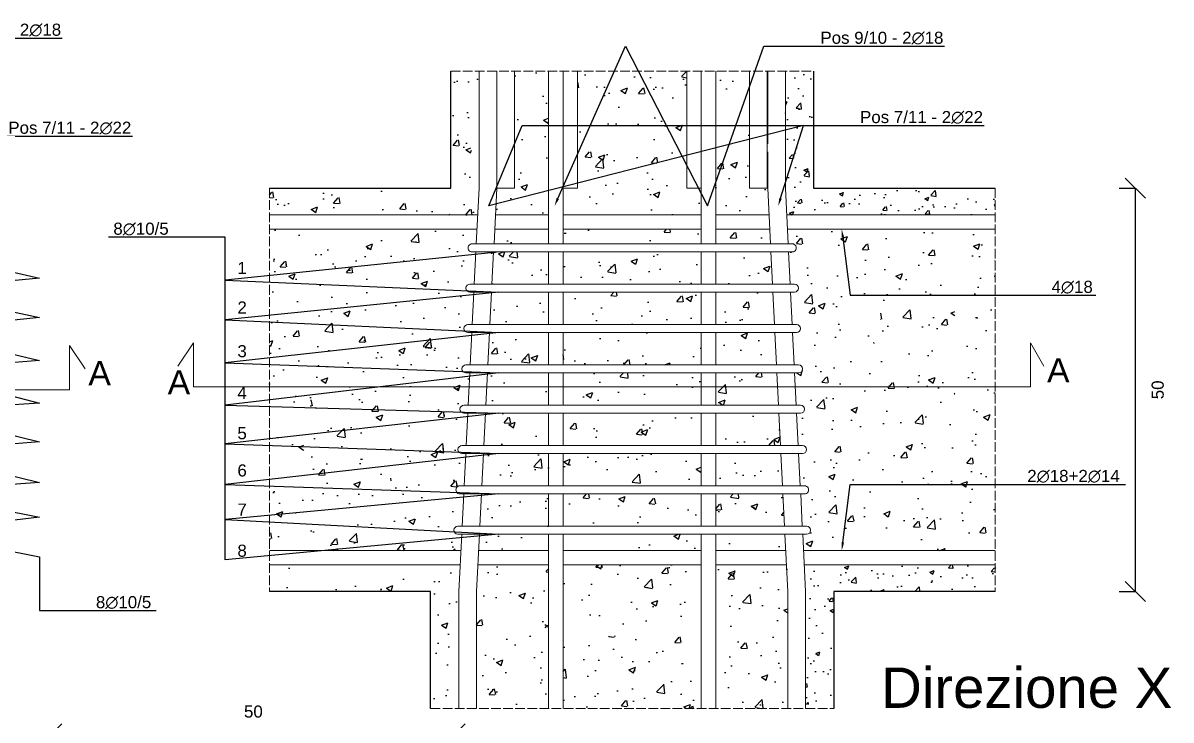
# Model space of a CAD drawing. Header units: millimetres. Extents: x -455371 to 117772, y -78417 to 116564.
# Drawn here: x -332848 to -331424, y 110327 to 111191 of the extents above; entities that cross this region are included whole.
import ezdxf
from ezdxf import colors
from ezdxf.entities.mleader import LeaderData, LeaderLine
from ezdxf.math import Vec2, Vec3

# ---------------------------------------------------------------- set-up
doc = ezdxf.new("R2010")
doc.units = ezdxf.units.MM
doc.linetypes.add('ACAD_ISO02W100', pattern=[15, 12, -3])
doc.layers.get('0').update_dxf_attribs({"color": 255})
for name, color, linetype, lineweight in [('armature', 5, 'Continuous', 18), ('Cls', 7, 'Continuous', 25), ('quote', 5, 'Continuous', 15), ('Scritte', 7, 'Continuous', 15), ('staffe', 10, 'Continuous', 15), ('tratteggio 1 a 50', 230, 'ACAD_ISO02W100', 15)]:
    doc.layers.add(name, color=color, linetype=linetype, lineweight=lineweight)
doc.layers.add('RETINI', color=253, linetype='Continuous')
doc.styles.get("Standard").update_dxf_attribs({"font": 'arial.ttf'})
doc.dimstyles.new('scala 1 a 10', dxfattribs={"dimtxt": 15, "dimasz": 25, "dimexe": 0.183, "dimexo": 0.1, "dimgap": 20, "dimtad": 2, "dimdec": 0, "dimlfac": 0.1, "dimzin": 0, "dimdsep": 46, "dimtxsty": 'Standard', "dimblk": 'OBLIQUE', "dimcen": -25, "dimadec": 0, "dimazin": 0, "dimtfac": 1, "dimtdec": 0, "dimtofl": 0, "dimtmove": 0, "dimatfit": 3, "dimfxl": 20, "dimfxlon": 1, "dimtolj": 1, "dimtzin": 0, "dimarcsym": 0})

# ---------------------------------------------------------------- blocks, each defined once
blk = doc.blocks.new('_Oblique')
at = {"color": 0, "linetype": 'ByBlock', "lineweight": -2}
blk.add_line((-0.5, -0.5), (0.5, 0.5), dxfattribs=at)
blk = doc.blocks.new('*D2406')
at = {"layer": 'Defpoints', "color": 0, "transparency": 16777216}
for p in [(-332312.1, 110309.9), (-332812.1, 110193.6), (-332312.1, 110193.6)]:
    blk.add_point(p, dxfattribs=at)
at = {"layer": 'quote', "color": 0, "lineweight": -2, "transparency": 16777216}
for p, q in [((-332812.1, 110289.9), (-332812.1, 110310.1)), ((-332812.1, 110309.9), (-332312.1, 110309.9)), ((-332312.1, 110289.9), (-332312.1, 110310.1))]:
    blk.add_line(p, q, dxfattribs=at)
at = {"layer": 'quote', "color": 0, "lineweight": -2, "transparency": 16777216, "xscale": 25, "yscale": 25, "zscale": 25, "rotation": 180}
blk.add_blockref('_Oblique', (-332812.1, 110309.9), dxfattribs=at)
at = {"layer": 'quote', "color": 0, "lineweight": -2, "transparency": 16777216, "xscale": 25, "yscale": 25, "zscale": 25}
blk.add_blockref('_Oblique', (-332312.1, 110309.9), dxfattribs=at)
at = {"layer": 'quote', "color": 0, "transparency": 16777216, "insert": (-332562.1, 110337.6), "char_height": 15, "attachment_point": 5}
blk.add_mtext('\\A1;50', dxfattribs=at)
blk = doc.blocks.new('*D2422')
at = {"layer": 'Defpoints', "color": 0, "transparency": 16777216}
for p in [(-332317.3, 110986.5), (-331468.3, 110986.5), (-332342.3, 110486.5)]:
    blk.add_point(p, dxfattribs=at)
at = {"layer": 'quote', "color": 0, "lineweight": -2, "transparency": 16777216}
for p, q in [((-331488.3, 110986.5), (-331468.1, 110986.5)), ((-331468.3, 110486.5), (-331468.3, 110986.5)), ((-331488.3, 110486.5), (-331468.1, 110486.5))]:
    blk.add_line(p, q, dxfattribs=at)
at = {"layer": 'quote', "color": 0, "lineweight": -2, "transparency": 16777216, "xscale": 25, "yscale": 25, "zscale": 25}
for p, rotation in [((-331468.3, 110986.5), 90), ((-331468.3, 110486.5), 270)]:
    blk.add_blockref('_Oblique', p, dxfattribs=dict(at, rotation=rotation))
at = {"layer": 'quote', "color": 0, "transparency": 16777216, "insert": (-331440.6, 110736.5), "char_height": 15, "attachment_point": 5, "rotation": 90}
blk.add_mtext('\\A1;50', dxfattribs=at)

msp = doc.modelspace()

# ---------------------------------------------------------------- hatches: boundary and pattern name
at = {"layer": 'RETINI'}
h = msp.add_hatch(dxfattribs=at)
h.set_pattern_fill('AR-CONC', color=256, scale=0.45)
h.paths.add_polyline_path([(-332006.6, 110986.5), (-332024.6, 110986.5), (-332024.6, 111031.5), (-332160, 111031.5), (-332160, 110986.5), (-332178, 110986.5), (-332178, 110953.5), (-332006.6, 110953.5)])
h.paths.add_polyline_path([(-332196, 111031.5), (-332238.3, 111031.5), (-332238.3, 110986.5), (-332260.3, 110986.5), (-332262, 110953.5), (-332196, 110953.5)])
h.paths.add_polyline_path([(-332024.6, 111131.5), (-332160, 111131.5), (-332160, 111041.5), (-332024.6, 111041.5)])
h.paths.add_polyline_path([(-332196, 111131.5), (-332238.3, 111131.5), (-332238.3, 111041.5), (-332196, 111041.5)])
h.paths.add_polyline_path([(-331946.9, 111131.5), (-331988.6, 111131.5), (-331988.6, 111041.5), (-331946.9, 111041.5)])
h.paths.add_polyline_path([(-331920.4, 110907.5), (-331988.6, 110907.5), (-331988.6, 110867.6), (-331918.4, 110867.6)])
h.paths.add_polyline_path([(-332006.6, 110907.5), (-332092.3, 110907.5), (-332178, 110907.5), (-332178, 110867.6), (-332092.3, 110867.6), (-332006.6, 110867.6)])
h.paths.add_polyline_path([(-332006.6, 110935.5), (-332178, 110935.5), (-332178, 110917.5), (-332092.3, 110917.5), (-332006.6, 110917.5)])
h.paths.add_polyline_path([(-331921.8, 110935.5), (-331988.6, 110935.5), (-331988.6, 110917.5), (-331920.9, 110917.5)])
h.paths.add_polyline_path([(-332196, 110935.5), (-332262.9, 110935.5), (-332263.7, 110917.5), (-332196, 110917.5)])
h.paths.add_polyline_path([(-332196, 110907.5), (-332264.2, 110907.5), (-332266.2, 110867.6), (-332196, 110867.6)])
h.paths.add_polyline_path([(-332196, 110857.6), (-332266.7, 110857.6), (-332268.7, 110817.5), (-332196, 110817.5)])
h.paths.add_polyline_path([(-332196, 110807.5), (-332269.2, 110807.5), (-332271.2, 110767.5), (-332196, 110767.5)])
h.paths.add_polyline_path([(-332006.6, 110807.5), (-332092.3, 110807.5), (-332178, 110807.5), (-332178, 110767.5), (-332092.3, 110767.5), (-332006.6, 110767.5)])
h.paths.add_polyline_path([(-332006.6, 110857.6), (-332092.3, 110857.6), (-332178, 110857.6), (-332178, 110817.5), (-332092.3, 110817.5), (-332006.6, 110817.5)])
h.paths.add_polyline_path([(-331917.9, 110857.6), (-331988.6, 110857.6), (-331988.6, 110817.5), (-331915.9, 110817.5)])
h.paths.add_polyline_path([(-331915.4, 110807.5), (-331988.6, 110807.5), (-331988.6, 110767.5), (-331913.4, 110767.5)])
h.paths.add_polyline_path([(-332196, 110757.5), (-332271.7, 110757.5), (-332273.7, 110717.5), (-332196, 110717.5)])
h.paths.add_polyline_path([(-332006.6, 110757.5), (-332092.3, 110757.5), (-332178, 110757.5), (-332178, 110717.5), (-332092.3, 110717.5), (-332006.6, 110717.5)])
h.paths.add_polyline_path([(-331912.9, 110757.5), (-331988.6, 110757.5), (-331988.6, 110717.5), (-331910.9, 110717.5)])
h.paths.add_polyline_path([(-331910.4, 110707.5), (-331988.6, 110707.5), (-331988.6, 110667.5), (-331908.4, 110667.5)])
h.paths.add_polyline_path([(-332006.6, 110707.5), (-332092.3, 110707.5), (-332178, 110707.5), (-332178, 110667.5), (-332092.3, 110667.5), (-332006.6, 110667.5)])
h.paths.add_polyline_path([(-332196, 110707.5), (-332274.2, 110707.5), (-332276.2, 110667.5), (-332196, 110667.5)])
h.paths.add_polyline_path([(-332196, 110657.5), (-332276.7, 110657.5), (-332278.7, 110617.5), (-332196, 110617.5)])
h.paths.add_polyline_path([(-332006.6, 110657.5), (-332092.3, 110657.5), (-332178, 110657.5), (-332178, 110617.5), (-332092.3, 110617.5), (-332006.6, 110617.5)])
h.paths.add_polyline_path([(-331907.9, 110657.5), (-331988.6, 110657.5), (-331988.6, 110617.5), (-331905.9, 110617.5)])
h.paths.add_polyline_path([(-332196, 110607.5), (-332279.2, 110607.5), (-332281.2, 110567.5), (-332196, 110567.5)])
h.paths.add_polyline_path([(-332006.6, 110607.5), (-332092.3, 110607.5), (-332178, 110607.5), (-332178, 110567.5), (-332092.3, 110567.5), (-332006.6, 110567.5)])
h.paths.add_polyline_path([(-331905.4, 110607.5), (-331988.6, 110607.5), (-331988.6, 110567.5), (-331903.4, 110567.5)])
h.paths.add_polyline_path([(-331902.9, 110557.5), (-331988.6, 110557.5), (-331988.6, 110537.5), (-331901.9, 110537.5)])
h.paths.add_polyline_path([(-332006.6, 110557.5), (-332092.3, 110557.5), (-332178, 110557.5), (-332178, 110537.5), (-332006.6, 110537.5)])
h.paths.add_polyline_path([(-332196, 110557.5), (-332281.7, 110557.5), (-332282.8, 110537.5), (-332196, 110537.5)])
h.paths.add_polyline_path([(-332196, 110519.5), (-332283.7, 110519.5), (-332285.3, 110486.5), (-332285.3, 110441.5), (-332196, 110441.5)])
h.paths.add_polyline_path([(-332006.6, 110519.5), (-332178, 110519.5), (-332178, 110441.5), (-332006.6, 110441.5)])
h.paths.add_polyline_path([(-331901, 110519.5), (-331988.6, 110519.5), (-331988.6, 110441.5), (-331899.3, 110441.5), (-331899.3, 110486.5)])
h.paths.add_polyline_path([(-332006.6, 110431.5), (-332178, 110431.5), (-332178, 110341.5), (-332006.6, 110341.5)])
h.paths.add_polyline_path([(-331899.3, 110431.5), (-331988.6, 110431.5), (-331988.6, 110341.5), (-331899.3, 110341.5)])
h.paths.add_polyline_path([(-332196, 110431.5), (-332285.3, 110431.5), (-332285.3, 110341.5), (-332196, 110341.5)])
edge = h.paths.add_edge_path()
edge.add_line((-332282.3, 111131.5), (-332317.3, 111131.5))
edge.add_line((-332317.3, 111131.5), (-332317.3, 110986.5))
edge.add_line((-332317.3, 110986.5), (-332542.3, 110986.5))
edge.add_line((-332542.3, 110986.5), (-332542.3, 110953.5))
edge.add_line((-332542.3, 110953.5), (-332499.7, 110953.5))
edge.add_line((-332499.7, 110953.5), (-332499.7, 110957.5))
edge.add_arc((-332495.7, 110957.5), 4, 2.2127, 180.0004, ccw=False)
edge.add_line((-332491.7, 110957.7), (-332491.7, 110953.5))
edge.add_line((-332491.7, 110953.5), (-332399.7, 110953.5))
edge.add_line((-332399.7, 110953.5), (-332399.7, 110957.5))
edge.add_arc((-332395.7, 110957.5), 4, 2.2127, 180.0004, ccw=False)
edge.add_line((-332391.7, 110957.7), (-332391.7, 110953.5))
edge.add_line((-332391.7, 110953.5), (-332284, 110953.5))
edge.add_line((-332284, 110953.5), (-332282.3, 110986.5))
edge.add_line((-332282.3, 110986.5), (-332282.3, 111031.5))
edge.add_line((-332282.3, 111031.5), (-332287.3, 111031.5))
edge.add_arc((-332287.3, 111036.5), 5, 90, 270, ccw=False)
edge.add_line((-332287.3, 111041.5), (-332282.3, 111041.5))
edge.add_line((-332282.3, 111041.5), (-332282.3, 111131.5))
h = msp.add_hatch(dxfattribs=at)
h.set_pattern_fill('AR-CONC', color=256, scale=0.29)
edge = h.paths.add_edge_path()
edge.add_line((-331867.3, 111131.5), (-331902.3, 111131.5))
edge.add_line((-331902.3, 111131.5), (-331902.3, 111041.5))
edge.add_line((-331902.3, 111041.5), (-331897.3, 111041.5))
edge.add_arc((-331897.3, 111036.5), 5, -90, 90, ccw=False)
edge.add_line((-331897.3, 111031.5), (-331902.3, 111031.5))
edge.add_line((-331902.3, 111031.5), (-331902.3, 110986.5))
edge.add_line((-331902.3, 110986.5), (-331900.7, 110953.5))
edge.add_line((-331900.7, 110953.5), (-331792.3, 110953.5))
edge.add_line((-331792.3, 110953.5), (-331792.3, 110957.3))
edge.add_arc((-331788.3, 110957.5), 4, 0.0004, 182.2127, ccw=False)
edge.add_line((-331784.3, 110957.5), (-331784.3, 110953.5))
edge.add_line((-331784.3, 110953.5), (-331692.3, 110953.5))
edge.add_line((-331692.3, 110953.5), (-331692.3, 110957.3))
edge.add_arc((-331688.3, 110957.5), 4, 0.0004, 182.2127, ccw=False)
edge.add_line((-331684.3, 110957.5), (-331684.3, 110953.5))
edge.add_line((-331684.3, 110953.5), (-331642.3, 110953.5))
edge.add_line((-331642.3, 110953.5), (-331642.3, 110986.5))
edge.add_line((-331642.3, 110986.5), (-331867.3, 110986.5))
edge.add_line((-331867.3, 110986.5), (-331867.3, 111131.5))
h = msp.add_hatch(dxfattribs=at)
h.set_pattern_fill('AR-CONC', color=256, scale=0.45)
h.paths.add_polyline_path([(-332288.7, 110857.6), (-332293.5, 110857.6, -1), (-332293.5, 110867.6), (-332288.2, 110867.6), (-332286.2, 110907.5), (-332290.8, 110907.5, -0.998059), (-332290.8, 110917.5), (-332285.7, 110917.5), (-332284.9, 110935.5), (-332391.7, 110935.5), (-332391.7, 110537.5), (-332304.8, 110537.5), (-332303.7, 110557.5), (-332308.5, 110557.5, -1), (-332308.5, 110567.5), (-332303.2, 110567.5), (-332301.2, 110607.5), (-332305.9, 110607.5, -1), (-332306.1, 110617.5), (-332300.7, 110617.5), (-332298.7, 110657.5), (-332303.5, 110657.5, -1), (-332303.5, 110667.5), (-332298.2, 110667.5), (-332296.2, 110707.5), (-332301, 110707.5, -1), (-332301, 110717.5), (-332295.7, 110717.5), (-332293.7, 110757.5), (-332298.5, 110757.5, -1), (-332298.5, 110767.5), (-332293.2, 110767.5), (-332291.2, 110807.5), (-332296, 110807.5, -1), (-332296, 110817.5), (-332290.7, 110817.5)])
h.paths.add_polyline_path([(-332399.7, 110935.5), (-332491.7, 110935.5), (-332491.7, 110537.5), (-332399.7, 110537.5)])
h.paths.add_polyline_path([(-332499.7, 110935.5), (-332542.3, 110935.5), (-332542.3, 110537.5), (-332499.7, 110537.5)])
h.paths.add_polyline_path([(-331792.3, 110935.5), (-331899.8, 110935.5), (-331898.9, 110917.5), (-331893.8, 110917.5, -1.001944), (-331893.8, 110907.5), (-331898.4, 110907.5), (-331896.4, 110867.6), (-331891.1, 110867.6, -1), (-331891.1, 110857.6), (-331895.9, 110857.6), (-331893.9, 110817.5), (-331888.6, 110817.5, -1), (-331888.6, 110807.5), (-331893.4, 110807.5), (-331891.4, 110767.5), (-331886.1, 110767.5, -1), (-331886.1, 110757.5), (-331890.9, 110757.5), (-331888.9, 110717.5), (-331883.6, 110717.5, -1), (-331883.6, 110707.5), (-331888.4, 110707.5), (-331886.4, 110667.5), (-331881.1, 110667.5, -1), (-331881.1, 110657.5), (-331885.9, 110657.5), (-331883.9, 110617.5), (-331878.7, 110617.5, -1), (-331878.5, 110607.5), (-331883.4, 110607.5), (-331881.4, 110567.5), (-331876.1, 110567.5, -1), (-331876.1, 110557.5), (-331880.9, 110557.5), (-331879.9, 110537.5), (-331792.3, 110537.5)])
h.paths.add_polyline_path([(-331692.3, 110935.5), (-331784.3, 110935.5), (-331784.3, 110537.5), (-331692.3, 110537.5)])
h.paths.add_polyline_path([(-331642.3, 110935.5), (-331684.3, 110935.5), (-331684.3, 110537.5), (-331642.3, 110537.5)])
h.paths.add_polyline_path([(-331924.3, 110986.5), (-331946.9, 110986.5), (-331946.9, 111031.5), (-331988.6, 111031.5), (-331988.6, 110953.5), (-331922.7, 110953.5)])
h = msp.add_hatch(dxfattribs=at)
h.set_pattern_fill('AR-CONC', color=256, scale=0.45)
edge = h.paths.add_edge_path()
edge.add_line((-332342.3, 110346.5), (-332307.3, 110346.5))
edge.add_line((-332307.3, 110346.5), (-332307.3, 110431.5))
edge.add_line((-332307.3, 110431.5), (-332312.3, 110431.5))
edge.add_arc((-332312.3, 110436.5), 5, 90, 270, ccw=False)
edge.add_line((-332312.3, 110441.5), (-332307.3, 110441.5))
edge.add_line((-332307.3, 110441.5), (-332307.3, 110486.5))
edge.add_line((-332307.3, 110486.5), (-332305.7, 110519.5))
edge.add_line((-332305.7, 110519.5), (-332391.7, 110519.5))
edge.add_line((-332391.7, 110519.5), (-332391.7, 110515.5))
edge.add_arc((-332395.7, 110515.3), 4, -180, 2.2127, ccw=False)
edge.add_line((-332399.7, 110515.3), (-332399.7, 110519.5))
edge.add_line((-332399.7, 110519.5), (-332491.7, 110519.5))
edge.add_line((-332491.7, 110519.5), (-332491.7, 110515.5))
edge.add_arc((-332495.7, 110515.3), 4, -180, 2.2127, ccw=False)
edge.add_line((-332499.7, 110515.3), (-332499.7, 110519.5))
edge.add_line((-332499.7, 110519.5), (-332542.3, 110519.5))
edge.add_line((-332542.3, 110519.5), (-332542.3, 110486.5))
edge.add_line((-332542.3, 110486.5), (-332342.3, 110486.5))
edge.add_line((-332342.3, 110486.5), (-332342.3, 110346.5))
h = msp.add_hatch(dxfattribs=at)
h.set_pattern_fill('AR-CONC', color=256, scale=0.29)
edge = h.paths.add_edge_path()
edge.add_line((-331877.3, 110346.5), (-331842.3, 110346.5))
edge.add_line((-331842.3, 110346.5), (-331842.3, 110486.5))
edge.add_line((-331842.3, 110486.5), (-331642.3, 110486.5))
edge.add_line((-331642.3, 110486.5), (-331642.3, 110519.5))
edge.add_line((-331642.3, 110519.5), (-331684.3, 110519.5))
edge.add_line((-331684.3, 110519.5), (-331684.3, 110515.3))
edge.add_arc((-331688.3, 110515.3), 4, -177.7873, 0, ccw=False)
edge.add_line((-331692.3, 110515.2), (-331692.3, 110519.5))
edge.add_line((-331692.3, 110519.5), (-331784.3, 110519.5))
edge.add_line((-331784.3, 110519.5), (-331784.3, 110515.3))
edge.add_arc((-331788.3, 110515.3), 4, -177.7873, 0, ccw=False)
edge.add_line((-331792.3, 110515.2), (-331792.3, 110519.5))
edge.add_line((-331792.3, 110519.5), (-331879, 110519.5))
edge.add_line((-331879, 110519.5), (-331877.3, 110486.5))
edge.add_line((-331877.3, 110486.5), (-331877.3, 110441.5))
edge.add_line((-331877.3, 110441.5), (-331872.3, 110441.5))
edge.add_arc((-331872.3, 110436.5), 5, -90, 90, ccw=False)
edge.add_line((-331872.3, 110431.5), (-331877.3, 110431.5))
edge.add_line((-331877.3, 110431.5), (-331877.3, 110346.5))

# ---------------------------------------------------------------- linework, layer by layer
at = {"layer": 'armature'}
for points in [[(-332282.3, 111131.5), (-332282.3, 110986.5), (-332285.7, 110917.5)], [(-332282.3, 111131.5), (-332282.3, 111041.5)], [(-332260.3, 111131.5), (-332260.3, 111041.5)], [(-332260.3, 111131.5), (-332260.3, 110986.5), (-332238.3, 110986.5), (-332238.3, 111131.5)], [(-332260.3, 111041.5), (-332260.3, 111131.5)], [(-332238.3, 111041.5), (-332238.3, 111131.5)], [(-332196, 111041.5), (-332196, 111131.5)], [(-332196, 110917.5), (-332196, 111131.5)], [(-332160, 110986.5), (-332178, 110986.5), (-332178, 111131.5)], [(-332178, 111131.5), (-332178, 111041.5)], [(-332178, 111041.5), (-332178, 111131.5)], [(-332160, 111131.5), (-332160, 111041.5)], [(-332160, 111131.5), (-332160, 110986.5)], [(-332006.6, 110986.5), (-332024.6, 110986.5), (-332024.6, 111131.5)], [(-332024.6, 111041.5), (-332024.6, 111131.5)], [(-332006.6, 111131.5), (-332006.6, 111041.5)], [(-332006.6, 111131.5), (-332006.6, 110986.5)], [(-332006.6, 111041.5), (-332006.6, 111131.5)], [(-331988.6, 111131.5), (-331988.6, 111041.5)], [(-331988.6, 111131.5), (-331988.6, 110917.5)], [(-331924.8, 111131.5), (-331924.9, 110986.5), (-331946.9, 110986.5), (-331946.9, 111131.5)], [(-331946.9, 111041.5), (-331946.9, 111131.5)], [(-331924.8, 111131.5), (-331924.9, 111041.5)], [(-331924.3, 111041.5), (-331924.3, 111131.5)], [(-331902.3, 111131.5), (-331902.3, 111041.5)], [(-331902.3, 111131.5), (-331902.3, 110986.5), (-331898.9, 110917.5)], [(-332263.7, 110917.5), (-332260.3, 110986.5), (-332260.3, 111031.5)], [(-332178, 111031.5), (-332178, 110917.5)], [(-332006.6, 110917.5), (-332006.6, 111031.5)], [(-331920.9, 110917.5), (-331924.3, 110986.5), (-331924.3, 111031.5)], [(-332542.3, 110953.5), (-332499.7, 110953.5)], [(-332542.3, 110953.5), (-332284, 110953.5)], [(-332491.7, 110953.5), (-332399.7, 110953.5)], [(-332262, 110953.5), (-332196, 110953.5)], [(-332178, 110953.5), (-332006.6, 110953.5)], [(-331988.6, 110953.5), (-331922.7, 110953.5)], [(-331900.7, 110953.5), (-331642.3, 110953.5)], [(-331784.3, 110953.5), (-331692.3, 110953.5)], [(-331684.3, 110953.5), (-331642.3, 110953.5)], [(-332542.3, 110935.5), (-332499.7, 110935.5)], [(-332542.3, 110935.5), (-332284.9, 110935.5)], [(-332491.7, 110935.5), (-332399.7, 110935.5)], [(-332262.9, 110935.5), (-332196, 110935.5)], [(-332178, 110935.5), (-332006.6, 110935.5)], [(-331988.6, 110935.5), (-331921.8, 110935.5)], [(-331899.8, 110935.5), (-331642.3, 110935.5)], [(-331784.3, 110935.5), (-331692.3, 110935.5)], [(-331684.3, 110935.5), (-331642.3, 110935.5)], [(-332286.2, 110907.5), (-332288.2, 110867.6)], [(-332266.2, 110867.6), (-332264.2, 110907.5)], [(-332196, 110867.6), (-332196, 110907.5)], [(-332178, 110907.5), (-332178, 110867.6)], [(-332006.6, 110867.6), (-332006.6, 110907.5)], [(-331988.6, 110907.5), (-331988.6, 110867.6)], [(-331918.4, 110867.6), (-331920.4, 110907.5)], [(-331898.4, 110907.5), (-331896.4, 110867.6)], [(-332288.7, 110857.6), (-332290.7, 110817.5)], [(-332268.7, 110817.5), (-332266.7, 110857.6)], [(-332196, 110817.5), (-332196, 110857.6)], [(-332178, 110857.6), (-332178, 110817.5)], [(-332006.6, 110817.5), (-332006.6, 110857.6)], [(-331988.6, 110857.6), (-331988.6, 110817.5)], [(-331915.9, 110817.5), (-331917.9, 110857.6)], [(-331895.9, 110857.6), (-331893.9, 110817.5)], [(-332291.2, 110807.5), (-332293.2, 110767.5)], [(-332271.2, 110767.5), (-332269.2, 110807.5)], [(-332196, 110767.5), (-332196, 110807.5)], [(-332178, 110807.5), (-332178, 110767.5)], [(-332006.6, 110767.5), (-332006.6, 110807.5)], [(-331988.6, 110807.5), (-331988.6, 110767.5)], [(-331913.4, 110767.5), (-331915.4, 110807.5)], [(-331893.4, 110807.5), (-331891.4, 110767.5)], [(-332293.7, 110757.5), (-332295.7, 110717.5)], [(-332273.7, 110717.5), (-332271.7, 110757.5)], [(-332196, 110717.5), (-332196, 110757.5)], [(-332178, 110757.5), (-332178, 110717.5)], [(-332006.6, 110717.5), (-332006.6, 110757.5)], [(-331988.6, 110757.5), (-331988.6, 110717.5)], [(-331910.9, 110717.5), (-331912.9, 110757.5)], [(-331890.9, 110757.5), (-331888.9, 110717.5)], [(-332296.2, 110707.5), (-332298.2, 110667.5)], [(-332276.2, 110667.5), (-332274.2, 110707.5)], [(-332196, 110667.5), (-332196, 110707.5)], [(-332178, 110707.5), (-332178, 110667.5)], [(-332006.6, 110667.5), (-332006.6, 110707.5)], [(-331988.6, 110707.5), (-331988.6, 110667.5)], [(-331908.4, 110667.5), (-331910.4, 110707.5)], [(-331888.4, 110707.5), (-331886.4, 110667.5)], [(-332298.7, 110657.5), (-332300.7, 110617.5)], [(-332278.7, 110617.5), (-332276.7, 110657.5)], [(-332196, 110617.5), (-332196, 110657.5)], [(-332178, 110657.5), (-332178, 110617.5)], [(-332006.6, 110617.5), (-332006.6, 110657.5)], [(-331988.6, 110657.5), (-331988.6, 110617.5)], [(-331905.9, 110617.5), (-331907.9, 110657.5)], [(-331885.9, 110657.5), (-331883.9, 110617.5)], [(-332301.2, 110607.5), (-332303.2, 110567.5)], [(-332281.2, 110567.5), (-332279.2, 110607.5)], [(-332196, 110567.5), (-332196, 110607.5)], [(-332178, 110607.5), (-332178, 110567.5)], [(-332006.6, 110567.5), (-332006.6, 110607.5)], [(-331988.6, 110607.5), (-331988.6, 110567.5)], [(-331903.4, 110567.5), (-331905.4, 110607.5)], [(-331883.4, 110607.5), (-331881.4, 110567.5)], [(-332303.7, 110557.5), (-332307.3, 110486.5), (-332307.3, 110341.5)], [(-332285.3, 110341.5), (-332285.3, 110486.5), (-332281.7, 110557.5)], [(-332196, 110341.5), (-332196, 110557.5)], [(-332178, 110557.5), (-332178, 110341.5)], [(-332006.6, 110341.5), (-332006.6, 110557.5)], [(-331988.6, 110557.5), (-331988.6, 110341.5)], [(-331899.3, 110341.5), (-331899.3, 110486.5), (-331902.9, 110557.5)], [(-331880.9, 110557.5), (-331877.3, 110486.5), (-331877.3, 110341.5)], [(-332542.3, 110537.5), (-332499.7, 110537.5)], [(-332542.3, 110537.5), (-332304.8, 110537.5)], [(-332491.7, 110537.5), (-332399.7, 110537.5)], [(-332282.8, 110537.5), (-332196, 110537.5)], [(-332178, 110537.5), (-332006.6, 110537.5)], [(-331988.6, 110537.5), (-331901.9, 110537.5)], [(-331879.9, 110537.5), (-331642.3, 110537.5)], [(-331784.3, 110537.5), (-331692.3, 110537.5)], [(-331684.3, 110537.5), (-331642.3, 110537.5)], [(-332542.3, 110519.5), (-332499.7, 110519.5)], [(-332542.3, 110519.5), (-332305.7, 110519.5)], [(-332491.7, 110519.5), (-332399.7, 110519.5)], [(-332283.7, 110519.5), (-332196, 110519.5)], [(-332178, 110519.5), (-332006.6, 110519.5)], [(-331988.6, 110519.5), (-331901, 110519.5)], [(-331879, 110519.5), (-331642.3, 110519.5)], [(-331784.3, 110519.5), (-331692.3, 110519.5)], [(-331684.3, 110519.5), (-331642.3, 110519.5)], [(-332307.3, 110431.5), (-332307.3, 110341.5)], [(-332285.3, 110341.5), (-332285.3, 110431.5)], [(-332196, 110341.5), (-332196, 110431.5)], [(-332178, 110431.5), (-332178, 110341.5)], [(-332006.6, 110341.5), (-332006.6, 110431.5)], [(-331988.6, 110431.5), (-331988.6, 110341.5)], [(-331899.3, 110341.5), (-331899.3, 110431.5)], [(-331877.3, 110431.5), (-331877.3, 110341.5)]]:
    msp.add_lwpolyline(points, dxfattribs=at)
at = {"layer": 'Cls'}
for points in [[(-332542.3, 110986.5), (-332317.3, 110986.5), (-332317.3, 111131.5)], [(-331867.3, 111131.5), (-331867.3, 110986.5), (-331642.3, 110986.5)], [(-332342.3, 110341.5), (-332342.3, 110486.5), (-332542.3, 110486.5)], [(-331642.3, 110486.5), (-331842.3, 110486.5), (-331842.3, 110341.5)]]:
    msp.add_lwpolyline(points, dxfattribs=at)
at = {"layer": 'quote'}
for p, q in [((-332636.3, 110794.9), (-332655.9, 110766)), ((-332636.3, 110740.1), (-332636.3, 110794.9)), ((-331581.7, 110766), (-331598.2, 110794.9)), ((-331598.2, 110794.9), (-331598.2, 110740.1)), ((-331598.2, 110740.1), (-332636.3, 110740.1))]:
    msp.add_line(p, q, dxfattribs=at)
msp.add_lwpolyline([(-332770.5, 110762.5), (-332790.1, 110791.3), (-332790.1, 110736.5), (-332790.1, 110736.5), (-332790.1, 110736.5), (-332790.1, 110736.5), (-333444.9, 110736.5), (-333444.9, 110791.3), (-333464.5, 110762.5)], dxfattribs=at)
at = {"layer": 'staffe'}
for points in [[(-332290.8, 110917.5, 1.001944), (-332290.8, 110907.5), (-332092.3, 110907.5)], [(-331893.8, 110917.5, -1.001944), (-331893.8, 110907.5), (-332092.3, 110907.5)], [(-332092.3, 110867.6), (-332293.5, 110867.6, 1), (-332293.5, 110857.6), (-332092.3, 110857.6)], [(-332092.3, 110867.6), (-331891.1, 110867.6, -1), (-331891.1, 110857.6), (-332092.3, 110857.6)], [(-332092.3, 110817.5), (-332296, 110817.5, 1), (-332296, 110807.5), (-332092.3, 110807.5)], [(-332092.3, 110817.5), (-331888.6, 110817.5, -1), (-331888.6, 110807.5), (-332092.3, 110807.5)], [(-332092.3, 110767.5), (-332298.5, 110767.5, 1), (-332298.5, 110757.5), (-332092.3, 110757.5)], [(-332092.3, 110767.5), (-331886.1, 110767.5, -1), (-331886.1, 110757.5), (-332092.3, 110757.5)], [(-332092.3, 110717.5), (-332301, 110717.5, 1), (-332301, 110707.5), (-332092.3, 110707.5)], [(-332092.3, 110717.5), (-331883.6, 110717.5, -1), (-331883.6, 110707.5), (-332092.3, 110707.5)], [(-332092.3, 110667.5), (-332303.5, 110667.5, 1), (-332303.5, 110657.5), (-332092.3, 110657.5)], [(-332092.3, 110667.5), (-331881.1, 110667.5, -1), (-331881.1, 110657.5), (-332092.3, 110657.5)], [(-332305.9, 110607.5, -1.014887), (-332305.9, 110617.5), (-332092.3, 110617.5)], [(-331878.7, 110607.5, 1.014887), (-331878.7, 110617.5), (-332092.3, 110617.5)], [(-332092.3, 110567.5), (-332308.5, 110567.5, 1), (-332308.5, 110557.5), (-332092.3, 110557.5)], [(-332092.3, 110567.5), (-331876.1, 110567.5, -1), (-331876.1, 110557.5), (-332092.3, 110557.5)]]:
    msp.add_lwpolyline(points, format="xyb", dxfattribs=at)
for points in [[(-332290.8, 110917.5), (-332092.3, 110917.5)], [(-331893.8, 110917.5), (-332092.3, 110917.5)], [(-332305.9, 110607.5), (-332092.3, 110607.5)], [(-331878.7, 110607.5), (-332092.3, 110607.5)]]:
    msp.add_lwpolyline(points, dxfattribs=at)
at = {"layer": 'tratteggio 1 a 50'}
for points in [[(-332317.3, 111131.5), (-331867.3, 111131.5)], [(-332542.3, 110986.5), (-332542.3, 110486.5)], [(-331642.3, 110986.5), (-331642.3, 110486.5)], [(-332342.3, 110341.5), (-331842.3, 110341.5)]]:
    msp.add_lwpolyline(points, dxfattribs=at)

# ---------------------------------------------------------------- texts
at = {"layer": 'Scritte', "attachment_point": 1}
for s, width, insert, char_height in [('1', 62.827, (-332581.9, 110895.2), 15), ('2', 62.827, (-332581.9, 110846.1), 15), ('3', 62.827, (-332581.9, 110792), 15), ('\\pxt16;A', 52.404, (-332766.7, 110772.2), 30), ('\\pxt16;A', 52.404, (-331577.9, 110775.7), 30), ('\\pxt16;A', 52.404, (-332668.4, 110760.9), 30), ('4', 62.827, (-332581.9, 110740.2), 15), ('5', 62.827, (-332581.9, 110690.3), 15), ('6', 62.827, (-332581.9, 110644.1), 15), ('7', 62.827, (-332581.9, 110595.6), 15), ('8', 62.827, (-332581.9, 110544.6), 15), ('Direzione X', 397.963, (-331783.6, 110392.3), 50)]:
    msp.add_mtext_dynamic_manual_height_columns(s, width=width, gutter_width=12.5, heights=[0], dxfattribs=dict(at, insert=insert, char_height=char_height))

# ---------------------------------------------------------------- dimensions: what is measured, and where the dimension line sits
at = {"layer": 'quote'}
dim = msp.add_linear_dim(base=(-331468.3, 110986.5), p1=(-332342.3, 110486.5), p2=(-332317.3, 110986.5), angle=90, dimstyle='scala 1 a 10', dxfattribs=at)
dim.commit()
dim.dimension.update_dxf_attribs({"geometry": '*D2422', "text_midpoint": (-331440.6, 110736.5)})
dim = msp.add_linear_dim(base=(-332312.1, 110309.9), p1=(-332812.1, 110193.6), p2=(-332312.1, 110193.6), dimstyle='scala 1 a 10', dxfattribs=at)
dim.commit()
dim.dimension.update_dxf_attribs({"geometry": '*D2406', "text_midpoint": (-332562.1, 110337.6)})

# ---------------------------------------------------------------- leaders
ml = msp.add_multileader_mtext('Standard', dxfattribs=at)
ml.set_content('Pos 8/12 - 2∅18', color=256)
ml.set_leader_properties()
ml.build(insert=Vec2(0, 0))
ml.multileader.update_dxf_attribs({"text_left_attachment_type": 6, "text_right_attachment_type": 6, "dogleg_length": 20, "arrow_head_size": 10})
ctx = ml.context
ctx.base_point, ctx.char_height, ctx.arrow_head_size, ctx.landing_gap_size, ctx.plane_origin = Vec3(-333003, 111172.5), 15, 10, 50, Vec3(-333048.5, 111041.9)
ctx.left_attachment, ctx.right_attachment = 6, 6
notes = []
notes.append((ctx, [(0, (1, 1, 0), (-333023, 111172.5), (1, 0), 20, [(1, [(-333052.5, 110952.4), (-333023, 111172.5)], 0, [])])]))
ctx.mtext.insert, ctx.mtext.flow_direction = Vec3(-332953, 111190.5), 5
ml = msp.add_multileader_mtext('Standard', dxfattribs=at)
ml.set_content('Pos 9/10 - 2∅18', color=256)
ml.set_leader_properties()
ml.build(insert=Vec2(0, 0))
ml.multileader.update_dxf_attribs({"text_left_attachment_type": 6, "text_right_attachment_type": 6, "dogleg_length": 20, "arrow_head_size": 10})
ctx = ml.context
ctx.base_point, ctx.char_height, ctx.arrow_head_size, ctx.landing_gap_size, ctx.plane_origin = Vec3(-331908.9, 111162.5), 15, 10, 50, Vec3(-332125.1, 111074.3)
ctx.left_attachment, ctx.right_attachment = 6, 6
notes.append((ctx, [(0, (1, 1, 0), (-331928.9, 111162.5), (1, 0), 20, [(2, [(-332188.6, 110964.5), (-332100.8, 111162.5), (-331998.9, 110964.5), (-331928.9, 111162.5)], 0, [])])]))
ctx.mtext.insert, ctx.mtext.flow_direction = Vec3(-331858.9, 111180.5), 5
ml = msp.add_multileader_mtext('Standard', dxfattribs=at)
ml.set_content('Pos 7/11 - 2∅22', color=256)
ml.set_leader_properties()
ml.build(insert=Vec2(0, 0))
ml.multileader.update_dxf_attribs({"text_left_attachment_type": 6, "text_right_attachment_type": 6, "dogleg_length": 20, "arrow_head_size": 10})
ctx = ml.context
ctx.base_point, ctx.char_height, ctx.arrow_head_size, ctx.landing_gap_size, ctx.plane_origin = Vec3(-331859.8, 111064.2), 15, 10, 50, Vec3(-331907.3, 111053.9)
ctx.left_attachment, ctx.right_attachment = 6, 6
notes.append((ctx, [(0, (1, 1, 0), (-331879.8, 111064.2), (1, 0), 20, [(0, [(-331911.3, 110964.5), (-331879.8, 111064.2), (-332270.3, 110964.5), (-332228.6, 111064.2)], 0, [])])]))
ctx.mtext.insert, ctx.mtext.flow_direction = Vec3(-331809.8, 111082.2), 5
ml = msp.add_multileader_mtext('Standard', dxfattribs=at)
ml.set_content('Pos 7/11 - 2∅22', color=256)
ml.set_leader_properties()
ml.build(insert=Vec2(0, 0))
ml.multileader.update_dxf_attribs({"text_left_attachment_type": 6, "text_right_attachment_type": 6, "dogleg_length": 20, "arrow_head_size": 10})
ctx = ml.context
ctx.base_point, ctx.char_height, ctx.arrow_head_size, ctx.landing_gap_size, ctx.plane_origin = Vec3(-332916, 111051), 15, 10, 50, Vec3(-332943.5, 111040.7)
ctx.left_attachment, ctx.right_attachment = 6, 6
notes.append((ctx, [(0, (1, 1, 0), (-332936, 111051), (1, 0), 20, [(0, [(-332947.5, 110951.3), (-332936, 111051), (-333157.5, 110951.3), (-333146.4, 111051)], 0, [])])]))
ctx.mtext.insert, ctx.mtext.flow_direction = Vec3(-332866, 111069), 5
ml = msp.add_multileader_mtext('Standard', dxfattribs=at)
ml.set_content('8∅10/5', color=256)
ml.set_leader_properties()
ml.build(insert=Vec2(0, 0))
ml.multileader.update_dxf_attribs({"text_left_attachment_type": 6, "text_right_attachment_type": 6, "dogleg_length": 20, "arrow_head_size": 10})
ctx = ml.context
ctx.base_point, ctx.char_height, ctx.arrow_head_size, ctx.landing_gap_size, ctx.plane_origin = Vec3(-332784.1, 110925.8), 15, 10, 50, Vec3(-332366.2, 111002)
ctx.left_attachment, ctx.right_attachment, ctx.text_align_type = 6, 6, 2
notes.append((ctx, [(0, (1, 1, 0), (-332597.1, 110925.8), (-1, 0), 20, [(7, [(-332257.6, 110907.5), (-332597.1, 110872.4), (-332257.6, 110857.5), (-332597.1, 110823.5), (-332257.6, 110807.5), (-332597.1, 110770.1), (-332257.6, 110757.5), (-332597.1, 110717.5), (-332257.6, 110707.5), (-332597.1, 110669.4), (-332257.6, 110657.5), (-332597.1, 110619.1), (-332257.6, 110607.5), (-332597.1, 110575.9), (-332257.6, 110557.5), (-332597.1, 110525.9)], 0, [])])]))
ctx.mtext.insert, ctx.mtext.alignment, ctx.mtext.flow_direction = Vec3(-332667.1, 110943.8), 3, 5
ml = msp.add_multileader_mtext('Standard', dxfattribs=at)
ml.set_content('4∅18', color=256)
ml.set_leader_properties()
ml.build(insert=Vec2(0, 0))
ml.multileader.update_dxf_attribs({"text_left_attachment_type": 6, "text_right_attachment_type": 6, "dogleg_length": 20, "arrow_head_size": 10})
ctx = ml.context
ctx.base_point, ctx.char_height, ctx.arrow_head_size, ctx.landing_gap_size, ctx.plane_origin = Vec3(-331622.3, 110853.7), 15, 10, 50, Vec3(-331518, 110864.1)
ctx.left_attachment, ctx.right_attachment = 6, 6
notes.append((ctx, [(0, (1, 1, 0), (-331642.3, 110853.7), (1, 0), 20, [(0, [(-331832.4, 110935.5), (-331822.2, 110853.7)], 0, [])])]))
ctx.mtext.insert, ctx.mtext.flow_direction = Vec3(-331572.3, 110871.7), 5
ml = msp.add_multileader_mtext('Standard', dxfattribs=at)
ml.set_content('8∅10/5', color=256)
ml.set_leader_properties()
ml.build(insert=Vec2(0, 0))
ml.multileader.update_dxf_attribs({"text_left_attachment_type": 6, "text_right_attachment_type": 6, "dogleg_length": 20, "arrow_head_size": 10})
ctx = ml.context
ctx.base_point, ctx.char_height, ctx.arrow_head_size, ctx.landing_gap_size, ctx.plane_origin = Vec3(-332807.4, 110462.8), 15, 10, 50, Vec3(-332875.6, 111004.6)
ctx.left_attachment, ctx.right_attachment = 6, 6
notes.append((ctx, [(0, (1, 1, 0), (-332827.4, 110462.8), (1, 0), 20, [(7, [(-332984.1, 110910.2), (-332827.4, 110875.1), (-332984.1, 110860.2), (-332827.4, 110826.2), (-332984.1, 110810.2), (-332827.4, 110772.8), (-332984.1, 110760.2), (-332827.4, 110720.2), (-332984.1, 110710.2), (-332827.4, 110672.1), (-332984.1, 110660.2), (-332827.4, 110621.8), (-332984.1, 110610.2), (-332827.4, 110578.6), (-332984.1, 110560.2), (-332827.4, 110529.7)], 0, [])])]))
ctx.mtext.insert, ctx.mtext.flow_direction = Vec3(-332757.4, 110480.8), 5
ml = msp.add_multileader_mtext('Standard', dxfattribs=at)
ml.set_content('2∅18+2∅14', color=256)
ml.set_leader_properties()
ml.build(insert=Vec2(0, 0))
ml.multileader.update_dxf_attribs({"text_left_attachment_type": 6, "text_right_attachment_type": 6, "dogleg_length": 20, "arrow_head_size": 10})
ctx = ml.context
ctx.base_point, ctx.char_height, ctx.arrow_head_size, ctx.landing_gap_size, ctx.plane_origin = Vec3(-331652.4, 110619.3), 15, 10, 50, Vec3(-331518, 110608.9)
ctx.left_attachment, ctx.right_attachment = 6, 6
notes.append((ctx, [(0, (1, 1, 0), (-331672.4, 110619.3), (1, 0), 20, [(0, [(-331832.4, 110537.5), (-331822.2, 110619.3)], 0, [])])]))
ctx.mtext.insert, ctx.mtext.flow_direction = Vec3(-331602.4, 110637.3), 5
for ctx, leaders in notes:
    for number, flags, end, landing, length, lines in leaders:
        leader = LeaderData()
        leader.index, (leader.has_last_leader_line, leader.has_dogleg_vector, leader.attachment_direction) = number, flags
        leader.last_leader_point, leader.dogleg_vector, leader.dogleg_length = Vec3(end), Vec3(landing), length
        for number, points, colour, breaks in lines:
            line = LeaderLine()
            line.index, line.vertices, line.color, line.breaks = number, Vec3.list(points), colors.encode_raw_color(colour), breaks
            leader.lines.append(line)
        ctx.leaders.append(leader)

doc.saveas('drawing.dxf')
